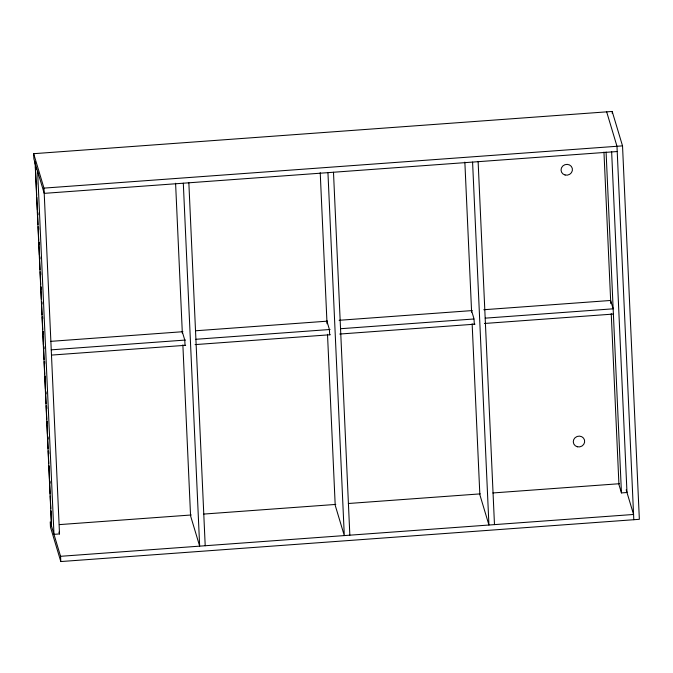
<?xml version="1.0" encoding="UTF-8"?>
<svg xmlns="http://www.w3.org/2000/svg" width="673" height="673" viewBox="0 0 673 673"><rect width="100%" height="100%" fill="white"/><g stroke="black" fill="none" stroke-linecap="round" stroke-linejoin="round"><path stroke-width="1.01" d="M617.225 151.526L44.216 193.361L33.886 158.937L33.65 153.688L612.194 111.449L622.525 145.873L639.35 519.312L60.806 561.551L50.475 527.127L50.239 521.878L60.562 556.302L60.806 561.551M33.65 153.688L43.981 188.112L622.525 145.873M50.82 341.346L182.913 331.705M195.49 330.788L327.591 321.139M339.116 320.298L472.261 310.573M483.794 309.731L610.647 300.469L613.153 308.814L485.25 318.152M51.224 349.842L185.412 340.05M195.902 339.285L330.09 329.484M340.572 328.718L473.716 319.002M51.459 355.092L185.655 345.299M195.086 344.61L330.325 334.733M339.764 334.044L475.003 324.167M484.442 323.477L613.389 314.064M59.35 524.612L191.292 514.98M203.852 514.063L335.793 504.422M348.362 503.505L480.303 493.873M492.863 492.956L619.572 483.702M43.981 188.112L59.518 533.941L53.975 534.345L37.629 171.405M611.235 313.584L618.941 484.568L621.448 492.914L626.984 492.51L611.631 151.593M60.562 556.302L633.571 514.466L626.193 489.877M606.659 111.853L616.981 146.277L633.806 519.716M471.554 310.632L474.053 318.977L474.288 324.226M326.918 321.189L329.417 329.534L329.652 334.784M182.274 331.747L184.781 340.092L185.016 345.342M58.963 532.082L59.518 533.941M612.194 111.449L612.295 113.544M606.087 151.997L621.448 492.914M603.959 152.048L610.79 303.624M478.124 161.68L494.478 524.62M472.581 162.084L488.935 525.024L479.849 494.722L472.143 323.747M464.858 162.117L471.622 312.205M333.488 172.238L349.842 535.178M327.944 172.65L344.298 535.582L335.204 505.28L327.507 334.304M320.222 172.675L327.036 323.814M188.852 182.804L205.206 545.744M183.308 183.207L199.662 546.148L190.568 515.846L182.871 344.862M175.586 183.233L182.349 333.328M35.913 167.602L36.005 169.705M36.569 182.299L36.67 184.402M37.94 212.744L38.041 214.847M38.605 227.449L38.698 229.543M39.27 242.145L39.362 244.24M39.926 256.842L40.027 258.937M40.641 272.59L40.733 274.685M41.305 287.287L41.398 289.382M41.962 301.984L42.054 304.078M42.626 316.68L42.719 318.783M43.291 331.377L43.434 334.523M43.981 346.679L44.073 348.774M44.637 361.376L44.738 363.47M45.301 376.072L45.444 379.219M46.008 391.821L46.109 393.915M46.673 406.517L46.765 408.612M47.337 421.214L47.43 423.309M48.044 436.962L48.136 439.057M48.708 451.659L48.801 453.753M49.373 466.355L49.465 468.458M50.029 481.052L50.122 483.155M51.4 511.497L51.501 513.6M35.173 161.579L35.316 164.734M35.408 166.828L36.687 195.178M36.779 197.273L37.352 209.875M37.444 211.97L38.008 224.572M38.109 226.666L38.723 240.32M38.815 242.415L39.379 255.017M39.48 257.111L40.044 269.713M40.136 271.816L40.708 284.41M40.801 286.513L41.373 299.106M41.507 302.261L42.079 314.855M42.172 316.958L42.744 329.551M42.836 331.654L43.308 342.153M43.333 342.75L43.425 344.854M43.526 346.948L44.09 359.55M44.182 361.645L44.755 374.247M44.847 376.342L45.419 388.944M45.512 391.038L46.075 403.64M46.176 405.743L46.79 419.388M46.883 421.483L47.447 434.085M47.547 436.188L48.111 448.782M48.204 450.885L48.776 463.478M48.868 465.581L49.482 479.226M49.575 481.33L50.147 493.923M50.239 496.026L50.812 508.62M50.904 510.723L51.468 523.316M35.122 163.059L51.476 526M577.333 446.771A5.737 5.392 -16.7 0 0 584.534 440.108A5.737 5.392 -16.7 0 0 575.07 437.711A5.737 5.392 -16.7 0 0 577.333 446.771M565.093 175.014A5.737 5.392 -16.7 0 0 572.294 168.351A5.737 5.392 -16.7 0 0 562.83 165.953A5.737 5.392 -16.7 0 0 565.093 175.014"/></g></svg>
